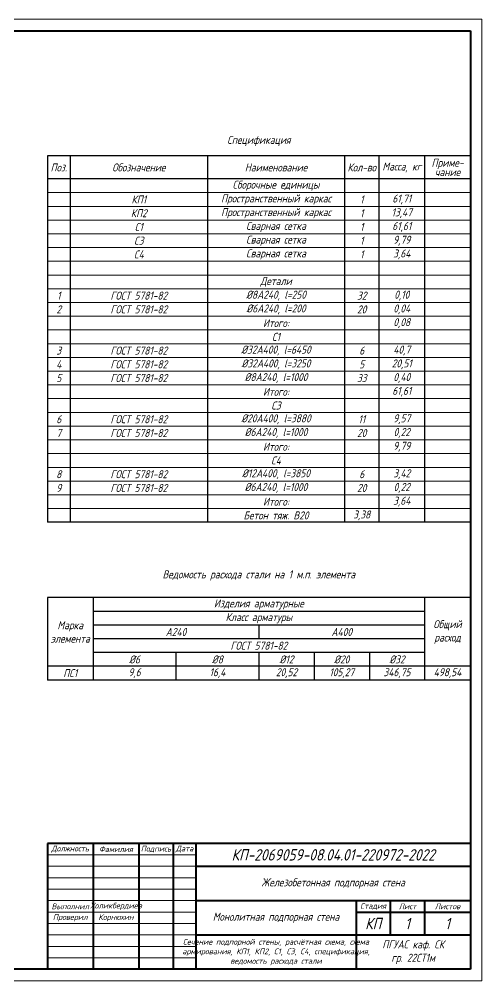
# Model space of a CAD drawing. Header units: millimetres. Extents: x -1004 to 900128, y -352756 to 107728.
# Drawn here: x 355353 to 375583, y -82638 to -40638 of the extents above; entities that cross this region are included whole.
import ezdxf

# ---------------------------------------------------------------- set-up
doc = ezdxf.new("R2010")
doc.units = ezdxf.units.MM
for name, color, linetype, lineweight in [('basic', 95, 'Continuous', 30), ('frame', 173, 'Continuous', 40), ('text', 13, 'Continuous', 20), ('thin', 153, 'Continuous', 18)]:
    doc.layers.add(name, color=color, linetype=linetype, lineweight=lineweight)
doc.styles.add('Structures', font='isocpeur.ttf', dxfattribs={"width": 0.85, "oblique": 15})
doc.styles.add('structures 2.5', font='isocpeur.ttf', dxfattribs={"width": 0.85, "oblique": 15, "height": 2.5})

msp = doc.modelspace()

# ---------------------------------------------------------------- linework, layer by layer
at = {"layer": 'basic'}
for p, q in [((375083.024, -46611.417), (356583.024, -46611.417)), ((356583.024, -46611.417), (356583.024, -62611.417)), ((357583.024, -46611.417), (357583.024, -62611.417)), ((363583.024, -46611.417), (363583.024, -62611.417)), ((369583.024, -46611.417), (369583.024, -62611.417)), ((371083.024, -46611.417), (371083.024, -62611.417)), ((373083.024, -46611.417), (373083.024, -62611.417)), ((375083.024, -47611.417), (356583.024, -47611.417)), ((375083.024, -62611.417), (356583.024, -62611.417)), ((375083.024, -65901.417), (356583.024, -65901.417)), ((356583.024, -65901.417), (356583.024, -69501.417)), ((358583.024, -65901.417), (358583.024, -69501.417)), ((373083.024, -65901.417), (373083.024, -69501.417)), ((373083.024, -66501.417), (358583.024, -66501.417)), ((373083.024, -67101.417), (358583.024, -67101.417)), ((365833.024, -67101.417), (365833.024, -67701.417)), ((373083.024, -67701.417), (358583.024, -67701.417)), ((373083.024, -68301.417), (358583.024, -68301.417)), ((362208.024, -68301.417), (362208.024, -69501.417)), ((365833.024, -68301.417), (365833.024, -69501.417)), ((368249.024, -68301.417), (368249.024, -69501.417)), ((370665.024, -68301.417), (370665.024, -69501.417)), ((375083.024, -68901.417), (356583.024, -68901.417)), ((375083.024, -69501.417), (356583.024, -69501.417))]:
    msp.add_line(p, q, dxfattribs=at)
at = {"layer": 'frame'}
for p, q in [((318183.024, -41138.018), (375083.024, -41138.018)), ((375083.024, -41138.018), (375083.024, -82138.018)), ((356583.024, -76638.018), (356583.024, -82138.018)), ((375083.024, -76638.018), (356583.024, -76638.018)), ((358583.024, -76638.018), (358583.024, -82138.018)), ((360583.024, -76638.018), (360583.024, -82138.018)), ((362083.024, -76638.018), (362083.024, -82138.018)), ((363083.024, -76638.018), (363083.024, -82138.018)), ((363083.024, -77638.018), (375083.024, -77638.018)), ((363083.024, -79138.018), (375083.024, -79138.018)), ((370083.024, -79138.018), (370083.024, -82138.018)), ((371583.024, -79138.018), (371583.024, -80638.018)), ((373083.024, -79138.018), (373083.024, -80638.018)), ((370083.024, -79638.018), (375083.024, -79638.018)), ((363083.024, -80638.018), (375083.024, -80638.018)), ((375083.024, -82138.018), (318183.024, -82138.018))]:
    msp.add_line(p, q, dxfattribs=at)
at = {"layer": 'thin'}
for p, q in [((316183.024, -40638.018), (375583.024, -40638.018)), ((375583.024, -40638.018), (375583.024, -82638.018)), ((375083.024, -48211.417), (356583.024, -48211.417)), ((375083.024, -48811.417), (356583.024, -48811.417)), ((375083.024, -49411.417), (356583.024, -49411.417)), ((375083.024, -50011.417), (356583.024, -50011.417)), ((375083.024, -50611.417), (356583.024, -50611.417)), ((375083.024, -51211.417), (356583.024, -51211.417)), ((375083.024, -51811.417), (356583.024, -51811.417)), ((375083.024, -52411.417), (356583.024, -52411.417)), ((375083.024, -53011.417), (356583.024, -53011.417)), ((375083.024, -53611.417), (356583.024, -53611.417)), ((375083.024, -54211.417), (356583.024, -54211.417)), ((375083.024, -54811.417), (356583.024, -54811.417)), ((375083.024, -55411.417), (356583.024, -55411.417)), ((375083.024, -56011.417), (356583.024, -56011.417)), ((375083.024, -56611.417), (356583.024, -56611.417)), ((375083.024, -57211.417), (356583.024, -57211.417)), ((375083.024, -57811.417), (356583.024, -57811.417)), ((375083.024, -58411.417), (356583.024, -58411.417)), ((375083.024, -59011.417), (356583.024, -59011.417)), ((375083.024, -59611.417), (356583.024, -59611.417)), ((375083.024, -60211.417), (356583.024, -60211.417)), ((375083.024, -60811.417), (356583.024, -60811.417)), ((375083.024, -61411.417), (356583.024, -61411.417)), ((375083.024, -62011.417), (356583.024, -62011.417)), ((363083.024, -77138.018), (356583.024, -77138.018)), ((363083.024, -77638.018), (356583.024, -77638.018)), ((363083.024, -78138.018), (356583.024, -78138.018)), ((363083.024, -78638.018), (356583.024, -78638.018)), ((363083.024, -79138.018), (356583.024, -79138.018)), ((363083.024, -79638.018), (356583.024, -79638.018)), ((363083.024, -80138.018), (356583.024, -80138.018)), ((363083.024, -80638.018), (356583.024, -80638.018)), ((363083.024, -81138.018), (356583.024, -81138.018)), ((363083.024, -81638.018), (356583.024, -81638.018)), ((375583.024, -82638.018), (316183.024, -82638.018))]:
    msp.add_line(p, q, dxfattribs=at)

# ---------------------------------------------------------------- texts
at = {"layer": 'text', "attachment_point": 5}
for s, insert, char_height, width, style in [('Спецификация', (365833.024, -45956.189), 350, 5622.78125, 'Structures'), ('Поз.', (357083.024, -47111.417), 350, 1000, 'Structures'), ('Обозначение', (360583.024, -47111.417), 350, 6000, 'Structures'), ('Наименование', (366583.024, -47111.417), 350, 6000, 'Structures'), ('Кол-во', (370333.024, -47111.417), 350, 1500, 'Structures'), ('Масса, кг', (372083.024, -47111.417), 350, 2000, 'Structures'), ('\\pxsm0.7;Приме-\\Pчание', (374083.024, -47111.417), 350, 2000, 'Structures'), ('Сборочные единицы', (366583.024, -47911.417), 350, 6000, 'Structures'), ('Пространственный каркас', (366583.024, -48511.417), 350, 6000, 'Structures'), ('61,71', (372083.024, -48511.417), 350, 2000, 'Structures'), ('КП1', (360583.024, -48511.417), 350, 6000, 'Structures'), ('1', (370333.024, -48511.417), 350, 1500, 'Structures'), ('КП2', (360583.024, -49111.417), 350, 6000, 'Structures'), ('Пространственный каркас', (366583.024, -49111.417), 350, 6000, 'Structures'), ('1', (370333.024, -49111.417), 350, 1500, 'Structures'), ('13,47', (372083.024, -49111.417), 350, 2000, 'Structures'), ('С1', (360583.024, -49711.417), 350, 6000, 'Structures'), ('Сварная сетка', (366583.024, -49711.417), 350, 6000, 'Structures'), ('1', (370333.024, -49711.417), 350, 1500, 'Structures'), ('61,61', (372083.024, -49711.417), 350, 2000, 'Structures'), ('С3', (360583.024, -50311.417), 350, 6000, 'Structures'), ('Сварная сетка', (366583.024, -50311.417), 350, 6000, 'Structures'), ('1', (370333.024, -50311.417), 350, 1500, 'Structures'), ('9,79', (372083.024, -50311.417), 350, 2000, 'Structures'), ('С4', (360583.024, -50911.417), 350, 6000, 'Structures'), ('Сварная сетка', (366583.024, -50911.417), 350, 6000, 'Structures'), ('1', (370333.024, -50911.417), 350, 1500, 'Structures'), ('3,64', (372083.024, -50911.417), 350, 2000, 'Structures'), ('Детали', (366583.024, -52111.417), 350, 6000, 'Structures'), ('%%C8А240, l=250', (366583.024, -52711.417), 350, 6000, 'Structures'), ('0,10', (372083.024, -52711.417), 350, 2000, 'Structures'), ('1', (357083.024, -52711.417), 350, 1000, 'Structures'), ('ГОСТ 5781-82', (360583.024, -52711.417), 350, 6000, 'Structures'), ('32', (370333.024, -52711.417), 350, 1500, 'Structures'), ('2', (357083.024, -53311.417), 350, 1000, 'Structures'), ('ГОСТ 5781-82', (360583.024, -53311.417), 350, 6000, 'Structures'), ('%%C6А240, l=200', (366583.024, -53311.417), 350, 6000, 'Structures'), ('20', (370333.024, -53311.417), 350, 1500, 'Structures'), ('0,04', (372083.024, -53311.417), 350, 2000, 'Structures'), ('Итого:', (366583.024, -53911.417), 350, 6000, 'Structures'), ('0,08', (372083.024, -53911.417), 350, 2000, 'Structures'), ('С1', (366583.024, -54511.417), 350, 6000, 'Structures'), ('3', (357083.024, -55111.417), 350, 1000, 'Structures'), ('ГОСТ 5781-82', (360583.024, -55111.417), 350, 6000, 'Structures'), ('%%C32А400, l=6450', (366583.024, -55111.417), 350, 6000, 'Structures'), ('6', (370333.024, -55111.417), 350, 1500, 'Structures'), ('40,7', (372083.024, -55111.417), 350, 2000, 'Structures'), ('4', (357083.024, -55711.417), 350, 1000, 'Structures'), ('ГОСТ 5781-82', (360583.024, -55711.417), 350, 6000, 'Structures'), ('%%C32А400, l=3250', (366583.024, -55711.417), 350, 6000, 'Structures'), ('5', (370333.024, -55711.417), 350, 1500, 'Structures'), ('20,51', (372083.024, -55711.417), 350, 2000, 'Structures'), ('5', (357083.024, -56311.417), 350, 1000, 'Structures'), ('ГОСТ 5781-82', (360583.024, -56311.417), 350, 6000, 'Structures'), ('%%C8А240, l=1000', (366583.024, -56311.417), 350, 6000, 'Structures'), ('33', (370333.024, -56311.417), 350, 1500, 'Structures'), ('0,40', (372083.024, -56311.417), 350, 2000, 'Structures'), ('61,61', (372083.024, -56911.417), 350, 2000, 'Structures'), ('Итого:', (366583.024, -56911.417), 350, 6000, 'Structures'), ('С3', (366583.024, -57511.417), 350, 6000, 'Structures'), ('6', (357083.024, -58111.417), 350, 1000, 'Structures'), ('ГОСТ 5781-82', (360583.024, -58111.417), 350, 6000, 'Structures'), ('%%C20А400, l=3880', (366583.024, -58111.417), 350, 6000, 'Structures'), ('11', (370333.024, -58111.417), 350, 1500, 'Structures'), ('9,57', (372083.024, -58111.417), 350, 2000, 'Structures'), ('7', (357083.024, -58711.417), 350, 1000, 'Structures'), ('ГОСТ 5781-82', (360583.024, -58711.417), 350, 6000, 'Structures'), ('%%C6А240, l=1000', (366583.024, -58711.417), 350, 6000, 'Structures'), ('20', (370333.024, -58711.417), 350, 1500, 'Structures'), ('0,22', (372083.024, -58711.417), 350, 2000, 'Structures'), ('Итого:', (366583.024, -59311.417), 350, 6000, 'Structures'), ('9,79', (372083.024, -59311.417), 350, 2000, 'Structures'), ('С4', (366583.024, -59911.417), 350, 6000, 'Structures'), ('8', (357083.024, -60511.417), 350, 1000, 'Structures'), ('ГОСТ 5781-82', (360583.024, -60511.417), 350, 6000, 'Structures'), ('%%C12А400, l=3850', (366583.024, -60511.417), 350, 6000, 'Structures'), ('6', (370333.024, -60511.417), 350, 1500, 'Structures'), ('3,42', (372083.024, -60511.417), 350, 2000, 'Structures'), ('%%C6А240, l=1000', (366583.024, -61111.417), 350, 6000, 'Structures'), ('0,22', (372083.024, -61111.417), 350, 2000, 'Structures'), ('9', (357083.024, -61111.417), 350, 1000, 'Structures'), ('ГОСТ 5781-82', (360583.024, -61111.417), 350, 6000, 'Structures'), ('20', (370333.024, -61111.417), 350, 1500, 'Structures'), ('Итого:', (366583.024, -61711.417), 350, 6000, 'Structures'), ('3,64', (372083.024, -61711.417), 350, 2000, 'Structures'), ('Бетон тяж. B20', (366583.024, -62311.417), 350, 6000, 'Structures'), ('3,38', (370333.024, -62311.417), 350, 1500, 'Structures'), ('Ведомость расхода стали на 1 м.п. элемента', (365833.024, -64933.9), 350, 9598.9197, 'Structures'), ('Изделия арматурные', (365833.024, -66201.417), 350, 14500, 'Structures'), ('Класс арматуры', (365833.024, -66801.417), 350, 14500, 'Structures'), ('Марка элемента', (357583.024, -67401.417), 350, 2000, 'Structures'), ('Общий расход', (374083.024, -67401.417), 350, 2000, 'Structures'), ('А240', (362208.024, -67401.417), 350, 7250, 'Structures'), ('А400', (369458.024, -67401.417), 350, 7250, 'Structures'), ('ГОСТ 5781-82', (365833.024, -68001.417), 350, 14500, 'Structures'), ('%%C6', (360395.524, -68601.417), 350, 3625, 'Structures'), ('%%C8', (364020.524, -68601.417), 350, 3625, 'Structures'), ('%%C12', (367041.024, -68601.417), 350, 2416, 'Structures'), ('%%C20', (369457.024, -68601.417), 350, 2416, 'Structures'), ('%%C32', (371873.024, -68601.417), 350, 2416, 'Structures'), ('ПС1', (357583.024, -69201.417), 350, 2000, 'Structures'), ('9,6', (360395.524, -69201.417), 350, 3625, 'Structures'), ('16,4', (364020.524, -69201.417), 350, 3625, 'Structures'), ('20,52', (367041.024, -69201.417), 350, 2416, 'Structures'), ('105,27', (369457.024, -69201.417), 350, 2416, 'Structures'), ('346,75', (371873.024, -69201.417), 350, 2416, 'Structures'), ('498,54', (374083.024, -69201.417), 350, 2000, 'Structures'), ('Должность', (357583.024, -76888.018), 250, 1859.40606, 'structures 2.5'), ('Фамилия', (359583.024, -76888.018), 250, 1812.24194, 'structures 2.5'), ('Подпись', (361333.024, -76888.018), 250, 1359.18156, 'structures 2.5'), ('Дата', (362583.024, -76888.018), 250, 882.53911, 'structures 2.5'), ('КП-2069059-08.04.01-220972-2022', (369083.024, -77138.018), 500, 11741.42873, 'structures 2.5'), ('Железобетонная подпорная стена', (369083.024, -78388.018), 350, 12000, 'Structures'), ('Выполнил', (357583.024, -79388.018), 250, 1859.40647, 'structures 2.5'), ('Холикбердиев', (359583.024, -79388.018), 250, 2000, 'Structures'), ('Стадия', (370833.024, -79388.018), 250, 1352.9954, 'structures 2.5'), ('Лист', (372333.024, -79388.018), 250, 1306.04815, 'structures 2.5'), ('Листов', (374083.024, -79388.018), 250, 1733.57299, 'structures 2.5'), ('Проверил', (357583.024, -79888.018), 250, 1882.98853, 'structures 2.5'), ('Корнюхин', (359583.024, -79888.018), 250, 2000, 'Structures'), ('Монолитная подпорная стена', (366583.024, -79888.018), 350, 7000, 'Structures'), ('КП', (370833.024, -80138.018), 500, 1329.52177, 'structures 2.5'), ('1', (372333.024, -80138.018), 500, 1376.46862, 'structures 2.5'), ('1', (374083.024, -80138.018), 500, 1780.52024, 'structures 2.5'), ('Сечение подпорной стены, расчётная схема, схема армирования, КП1, КП2, С1, С3, С4, спецификация, ведомость расхода стали', (366583.024, -81388.018), 250, 6914.26293, 'structures 2.5'), ('ПГУАС каф. СК \\Pгр. 22СТ1м', (372583.024, -81388.018), 350, 4533.45828, 'structures 2.5')]:
    msp.add_mtext(s, dxfattribs=dict(at, insert=insert, char_height=char_height, width=width, style=style))

doc.saveas('drawing.dxf')
